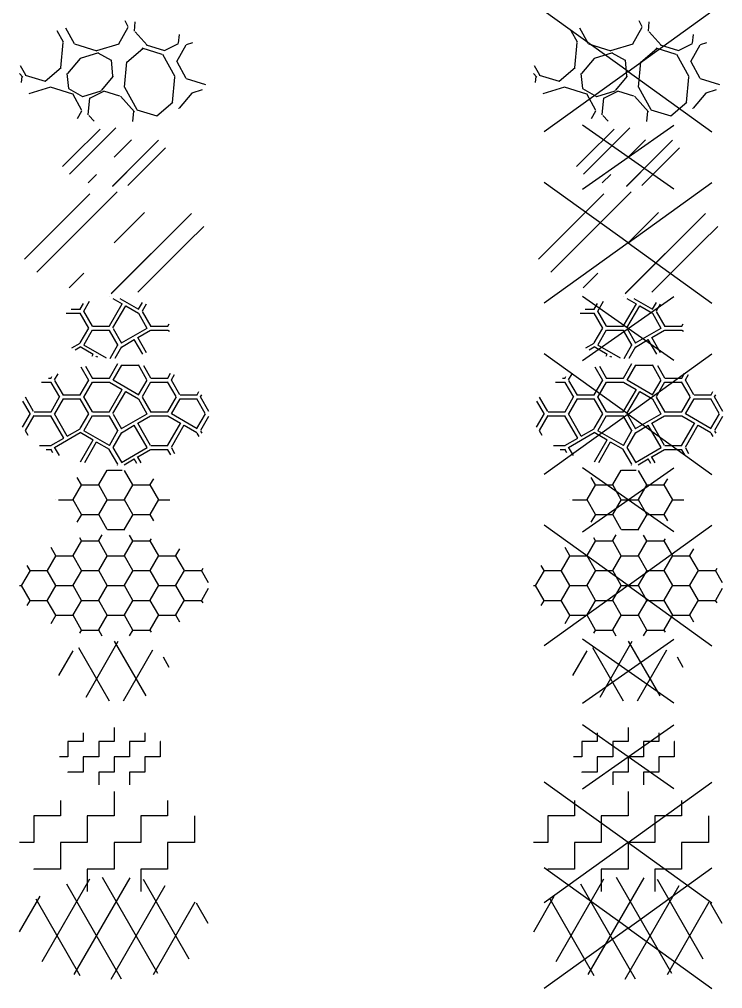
# Model space of a CAD drawing. Header units: metres. Extents: x 3187 to 3249, y 2220 to 2393.
# Drawn here: x 3187.5 to 3195.71, y 2219.55 to 2230.87 of the extents above; entities that cross this region are included whole.
import ezdxf
from ezdxf.enums import TextEntityAlignment as Align

# ---------------------------------------------------------------- set-up
doc = ezdxf.new("R2010")
doc.units = ezdxf.units.M
doc.layers.add('V-WE-VH-OPENVERHARDING_STRAATBAKSTEEN-S', color=90, linetype='Continuous', lineweight=25)
doc.styles.add('NLCS-ISO', font='NLCS-ISO.ttf')

# ---------------------------------------------------------------- blocks, each defined once
blk = doc.blocks.new('SVH-ASFALT-SO')
for p, q in [((-4.192, -1.938), (-1.413, 2.876)), ((-2.323, -2.699), (0.935, 2.944)), ((2.56, -2.636), (-0.667, 2.953)), ((4.39, -1.806), (1.711, 2.834)), ((0.441, -2.966), (-2.759, 2.577)), ((-0.172, -2.974), (2.989, 2.501)), ((-5.51, -0.22), (-4.307, 1.863)), ((-1.977, -2.778), (-4.554, 1.685)), ((2.292, -2.707), (4.738, 1.53)), ((5.496, 0.279), (4.814, 1.46))]:
    blk.add_line(p, q)
at = {"style": 'NLCS-ISO'}
blk.add_attdef('KLEUR', text='', height=1.8, dxfattribs=at).set_placement((7, 0), align=Align.MIDDLE_LEFT)
at = {"style": 'NLCS-ISO', "flags": 1}
blk.add_attdef('FUNCTIE', text='', height=1.8, dxfattribs=at).set_placement((0, -3.5), align=Align.TOP_CENTER)
blk = doc.blocks.new('SVH-ASFALT_FREESVAK-SO')
at = {"flags": 128}
for points in [[(0, 2.975), (0, 1.562), (-1.562, 1.562), (-1.562, 0), (-3.125, 0), (-3.125, -1.562), (-4.688, -1.562), (-4.688, -1.562), (-4.688, -1.575)], [(-3.125, 2.453), (-3.125, 1.562), (-4.688, 1.562), (-4.688, 0), (-5.525, 0)], [(3.125, 2.453), (3.125, 1.562), (1.562, 1.562), (1.562, 0), (0, 0), (0, -1.562), (-1.562, -1.562), (-1.562, -2.854)], [(4.702, 1.562), (4.688, 1.562), (4.688, 0), (3.125, 0), (3.125, -1.562), (1.562, -1.562), (1.562, -2.854)]]:
    blk.add_lwpolyline(points, dxfattribs=at)
at = {"style": 'NLCS-ISO'}
blk.add_attdef('KLEUR', text='', height=1.8, dxfattribs=at).set_placement((6.525, 0), align=Align.MIDDLE_LEFT)
blk = doc.blocks.new('SVH-ASFALT_FREESVAK_KL-SO')
at = {"flags": 128}
for points in [[(0, 1.711), (0, 0.898), (-0.898, 0.898), (-0.898, 0), (-1.797, 0), (-1.797, -0.898), (-2.695, -0.898), (-2.695, -0.898), (-2.695, -0.905)], [(-1.797, 1.411), (-1.797, 0.898), (-2.695, 0.898), (-2.695, 0), (-3.177, 0)], [(1.797, 1.411), (1.797, 0.898), (0.898, 0.898), (0.898, 0), (0, 0), (0, -0.898), (-0.898, -0.898), (-0.898, -1.641)], [(2.703, 0.898), (2.695, 0.898), (2.695, 0), (1.797, 0), (1.797, -0.898), (0.898, -0.898), (0.898, -1.641)]]:
    blk.add_lwpolyline(points, dxfattribs=at)
at = {"style": 'NLCS-ISO'}
blk.add_attdef('KLEUR', text='', height=1.8, dxfattribs=at).set_placement((4.25, 0), align=Align.MIDDLE_LEFT)
blk = doc.blocks.new('SVH-ASFALT_KL-SO')
for p, q in [((-1.637, -1.511), (0.243, 1.745)), ((1.865, -1.432), (0.028, 1.75)), ((-3.217, -0.248), (-2.389, 1.186)), ((-0.265, -1.744), (-2.054, 1.356)), ((0.55, -1.724), (2.268, 1.253)), ((3.225, 0.212), (2.879, 0.811))]:
    blk.add_line(p, q)
at = {"style": 'NLCS-ISO'}
blk.add_attdef('KLEUR', text='', height=1.8, dxfattribs=at).set_placement((4.25, 0), align=Align.MIDDLE_LEFT)
at = {"style": 'NLCS-ISO', "flags": 1}
blk.add_attdef('FUNCTIE', text='', height=1.8, dxfattribs=at).set_placement((0, -2.75), align=Align.TOP_CENTER)
blk = doc.blocks.new('SVH-BASALTONVERHARDING-SO')
for p, q in [((-0.886, 2.617), (-0.693, 2.952)), ((1.103, 2.598), (0.909, 2.934)), ((-2.386, 1.751), (-1.886, 2.617)), ((-1.897, 2.598), (-1.998, 2.774)), ((-1.875, 2.598), (-0.875, 2.598)), ((-0.397, 1.732), (-0.897, 2.598)), ((0.614, 1.751), (1.114, 2.617)), ((1.125, 2.598), (2.125, 2.598)), ((2.603, 1.732), (2.103, 2.598)), ((2.114, 2.617), (2.181, 2.733)), ((-3.886, 0.885), (-3.386, 1.751)), ((-3.397, 1.732), (-3.678, 2.22)), ((-3.375, 1.732), (-2.375, 1.732)), ((-1.897, 0.866), (-2.397, 1.732)), ((-0.886, 0.885), (-0.386, 1.751)), ((-0.375, 1.732), (0.625, 1.732)), ((1.103, 0.866), (0.603, 1.732)), ((2.114, 0.885), (2.614, 1.751)), ((2.625, 1.732), (3.625, 1.732)), ((4.103, 0.866), (3.603, 1.732)), ((3.614, 1.751), (3.839, 2.14)), ((-4.897, 0.866), (-5.075, 1.176)), ((-5.386, 0.019), (-4.886, 0.885)), ((-4.875, 0.866), (-3.875, 0.866)), ((-3.397, 0), (-3.897, 0.866)), ((-2.386, 0.019), (-1.886, 0.885)), ((-1.875, 0.866), (-0.875, 0.866)), ((-0.397, 0), (-0.897, 0.866)), ((0.614, 0.019), (1.114, 0.885)), ((1.125, 0.866), (2.125, 0.866)), ((2.603, 0), (2.103, 0.866)), ((3.614, 0.019), (4.114, 0.885)), ((4.125, 0.866), (5.125, 0.866)), ((5.518, 0.147), (5.103, 0.866)), ((5.114, 0.885), (5.191, 1.018)), ((-5.525, 0), (-5.375, 0)), ((-3.886, -0.847), (-3.386, 0.019)), ((-3.375, 0), (-2.375, 0)), ((-0.886, -0.847), (-0.386, 0.019)), ((-0.375, 0), (0.625, 0)), ((2.114, -0.847), (2.614, 0.019)), ((2.625, 0), (3.625, 0)), ((-4.897, -0.866), (-5.397, 0)), ((-1.897, -0.866), (-2.397, 0)), ((1.103, -0.866), (0.603, 0)), ((4.103, -0.866), (3.603, 0)), ((5.114, -0.847), (5.518, -0.147)), ((-5.075, -1.176), (-4.886, -0.847)), ((-4.875, -0.866), (-3.875, -0.866)), ((-3.397, -1.732), (-3.897, -0.866)), ((-2.386, -1.713), (-1.886, -0.847)), ((-1.875, -0.866), (-0.875, -0.866)), ((-0.397, -1.732), (-0.897, -0.866)), ((0.614, -1.713), (1.114, -0.847)), ((1.125, -0.866), (2.125, -0.866)), ((2.603, -1.732), (2.103, -0.866)), ((3.614, -1.713), (4.114, -0.847)), ((4.125, -0.866), (5.125, -0.866)), ((5.191, -1.018), (5.103, -0.866)), ((-3.678, -2.22), (-3.386, -1.713)), ((-3.375, -1.732), (-2.375, -1.732)), ((-1.897, -2.598), (-2.397, -1.732)), ((-0.886, -2.579), (-0.386, -1.713)), ((-0.375, -1.732), (0.625, -1.732)), ((1.103, -2.598), (0.603, -1.732)), ((2.114, -2.579), (2.614, -1.713)), ((2.625, -1.732), (3.625, -1.732)), ((3.839, -2.14), (3.603, -1.732)), ((-1.998, -2.774), (-1.886, -2.579)), ((-1.875, -2.598), (-0.875, -2.598)), ((-0.693, -2.952), (-0.897, -2.598)), ((0.909, -2.934), (1.114, -2.579)), ((1.125, -2.598), (2.125, -2.598)), ((2.181, -2.733), (2.103, -2.598))]:
    blk.add_line(p, q)
at = {"style": 'NLCS-ISO', "flags": 1}
blk.add_attdef('FUNCTIE', text='', height=1.8, dxfattribs=at).set_placement((0, -3.5), align=Align.TOP_CENTER)
blk = doc.blocks.new('SVH-BASALTONVERHARDING_KL-SO')
for p, q in [((-0.886, 0.885), (-0.394, 1.737)), ((-0.397, 1.732), (-0.399, 1.736)), ((-0.375, 1.732), (0.463, 1.732)), ((1.103, 0.866), (0.611, 1.719)), ((-1.897, 0.866), (-2.153, 1.31)), ((2.114, 0.885), (2.313, 1.229)), ((-2.386, 0.019), (-1.886, 0.885)), ((-1.875, 0.866), (-0.875, 0.866)), ((-0.397, 0), (-0.897, 0.866)), ((0.614, 0.019), (1.114, 0.885)), ((1.125, 0.866), (2.125, 0.866)), ((2.603, 0), (2.103, 0.866)), ((-3.25, 0), (-2.375, 0)), ((-0.886, -0.847), (-0.386, 0.019)), ((-0.375, 0), (0.625, 0)), ((2.114, -0.847), (2.614, 0.019)), ((2.625, 0), (3.25, 0)), ((-3.397, 0), (-3.397, 0)), ((-1.897, -0.866), (-2.397, 0)), ((1.103, -0.866), (0.603, 0)), ((-2.153, -1.31), (-1.886, -0.847)), ((-1.875, -0.866), (-0.875, -0.866)), ((-0.397, -1.732), (-0.897, -0.866)), ((0.614, -1.713), (1.114, -0.847)), ((1.125, -0.866), (2.125, -0.866)), ((2.313, -1.229), (2.103, -0.866)), ((-0.399, -1.736), (-0.386, -1.713)), ((-0.375, -1.732), (0.625, -1.732))]:
    blk.add_line(p, q)
at = {"style": 'NLCS-ISO'}
blk.add_attdef('FORMAAT', text='', height=1.8, dxfattribs=at).set_placement((-4.25, 0), align=Align.MIDDLE_RIGHT)
blk.add_attdef('KLEUR', text='', height=1.8, dxfattribs=at).set_placement((4.25, 0), align=Align.MIDDLE_LEFT)
at = {"style": 'NLCS-ISO', "flags": 1}
blk.add_attdef('FUNCTIE', text='', height=1.8, dxfattribs=at).set_placement((0, -2.75), align=Align.TOP_CENTER)
blk = doc.blocks.new('SVH-BASALTVERHARDING-SO')
for p, q in [((-0.274, 2.106), (0.215, 2.952)), ((0.43, 2.854), (-0.07, 1.988)), ((0.442, 2.852), (1.442, 2.852)), ((1.918, 2.004), (1.418, 2.871)), ((1.71, 2.835), (2.122, 2.122)), ((-3.47, 2.002), (-3.267, 2.354)), ((-1.468, 1.967), (-1.919, 2.749)), ((-1.675, 2.796), (-1.264, 2.085)), ((3.131, 2.101), (3.296, 2.388)), ((3.515, 2.295), (3.335, 1.984)), ((-4.231, 1.868), (-3.67, 1.868)), ((-3.82, 2.104), (-3.67, 2.104)), ((-3.673, 2.12), (-3.628, 2.198)), ((-3.172, 0.984), (-3.672, 1.85)), ((-3.468, 1.967), (-2.968, 1.101)), ((-1.98, 1.118), (-1.48, 1.984)), ((-1.276, 1.866), (-1.776, 1)), ((-1.262, 2.104), (-0.262, 2.104)), ((-1.262, 1.868), (-0.262, 1.868)), ((-0.274, 1.871), (0.476, 1.438)), ((1.44, 1.117), (-0.061, 1.983)), ((1.43, 1.122), (1.93, 1.988)), ((2.134, 1.871), (1.634, 1.005)), ((2.146, 2.104), (3.146, 2.104)), ((2.146, 1.868), (3.146, 1.868)), ((3.622, 1.021), (3.122, 1.887)), ((3.326, 2.005), (3.826, 1.138)), ((-0.268, 0.148), (0.482, 1.447)), ((-0.065, 0.03), (0.685, 1.329)), ((0.68, 1.32), (1.43, 0.887)), ((4.846, 1.137), (4.952, 1.32)), ((-4.897, 0.037), (-5.318, 0.766)), ((-4.693, 0.155), (-5.179, 0.996)), ((-3.681, 0.139), (-3.181, 1.005)), ((-2.978, 0.887), (-3.478, 0.021)), ((-2.966, 1.12), (-1.966, 1.12)), ((-2.966, 0.885), (-1.966, 0.885)), ((-1.482, 0.023), (-1.982, 0.889)), ((-1.778, 1.007), (-1.278, 0.141)), ((1.939, 0), (1.439, 0.866)), ((1.643, 0.984), (2.143, 0.118)), ((3.134, 0.139), (3.634, 1.005)), ((3.838, 0.887), (3.338, 0.021)), ((3.85, 1.12), (4.85, 1.12)), ((3.85, 0.885), (4.85, 0.885)), ((5.326, 0.037), (4.826, 0.903)), ((5.029, 1.021), (5.515, 0.18)), ((5.05, 1.019), (5.113, 1.128)), ((-5.339, -0.765), (-4.877, 0.035)), ((-4.67, 0.136), (-3.67, 0.136)), ((-2.732, -1.276), (-3.482, 0.023)), ((-1.978, -0.845), (-1.478, 0.021)), ((-1.262, 0.136), (-0.262, 0.136)), ((-0.061, 0), (0.439, -0.866)), ((0.434, -0.845), (1.934, 0.021)), ((2.146, 0.136), (3.146, 0.136)), ((4.847, -0.851), (3.347, 0.016)), ((4.838, -0.845), (5.338, 0.021)), ((-5.173, -0.949), (-4.673, -0.083)), ((-4.67, -0.099), (-3.67, -0.099)), ((-2.935, -1.394), (-3.685, -0.094)), ((-1.274, -0.097), (-1.774, -0.963)), ((-1.262, -0.099), (-0.262, -0.099)), ((0.236, -0.984), (-0.264, -0.118)), ((2.13, -1.827), (1.38, -0.528)), ((1.383, -0.532), (2.133, -0.099)), ((2.146, -0.099), (3.146, -0.099)), ((3.134, -0.097), (3.884, -0.53)), ((3.142, -1.815), (3.892, -0.516)), ((5.519, -0.135), (5.042, -0.963)), ((-5.193, -0.947), (-5.029, -1.231)), ((-3.474, -1.946), (-1.974, -1.08)), ((-2.729, -1.281), (-1.979, -0.848)), ((-1.228, -1.513), (-1.978, -1.08)), ((-0.269, -1.831), (-1.769, -0.965)), ((-0.274, -1.829), (0.226, -0.963)), ((0.43, -1.08), (-0.07, -1.946)), ((0.429, -1.083), (1.179, -0.65)), ((1.926, -1.944), (1.176, -0.645)), ((3.346, -1.932), (4.096, -0.633)), ((4.088, -0.647), (4.838, -1.08)), ((4.965, -1.305), (4.847, -1.101)), ((5.051, -0.984), (5.125, -1.112)), ((-3.683, -1.831), (-2.933, -1.398)), ((-1.96, -2.781), (-1.222, -1.504)), ((-1.716, -2.829), (-1.018, -1.622)), ((-0.274, -2.064), (-1.024, -1.631)), ((-4.349, -1.831), (-3.67, -1.831)), ((-3.966, -2.066), (-3.67, -2.066)), ((-3.567, -2.267), (-3.693, -2.048)), ((-3.49, -1.93), (-3.208, -2.417)), ((0.222, -2.928), (-0.278, -2.062)), ((-0.074, -1.944), (0.426, -2.81)), ((0.434, -2.812), (1.934, -1.946)), ((1.383, -2.5), (2.133, -2.067)), ((2.146, -1.831), (3.146, -1.831)), ((2.146, -2.066), (3.146, -2.066)), ((3.314, -2.38), (3.143, -2.085)), ((3.347, -1.967), (3.532, -2.288)), ((0.589, -2.958), (1.179, -2.617)), ((1.334, -2.887), (1.168, -2.599)), ((1.585, -2.85), (1.372, -2.481)), ((0.201, -2.973), (0.223, -2.935))]:
    blk.add_line(p, q)
at = {"style": 'NLCS-ISO', "flags": 1}
blk.add_attdef('FUNCTIE', text='', height=1.8, dxfattribs=at).set_placement((0, -3.5), align=Align.TOP_CENTER)
blk = doc.blocks.new('SVH-BASALTVERHARDING_KL-SO')
for p, q in [((-0.274, 1.871), (-0.269, 1.868)), ((-0.063, 1.749), (0.476, 1.438)), ((1.44, 1.117), (0.363, 1.739)), ((-1.98, 1.118), (-1.781, 1.464)), ((-1.45, 1.566), (-1.776, 1)), ((-0.268, 0.148), (0.482, 1.447)), ((-0.065, 0.03), (0.685, 1.329)), ((0.68, 1.32), (1.43, 0.887)), ((1.43, 1.122), (1.652, 1.507)), ((1.878, 1.428), (1.634, 1.005)), ((-2.803, 0.885), (-1.966, 0.885)), ((-2.497, 1.12), (-1.966, 1.12)), ((-1.482, 0.023), (-1.982, 0.889)), ((-1.778, 1.007), (-1.278, 0.141)), ((1.939, 0), (1.439, 0.866)), ((1.643, 0.984), (2.143, 0.118)), ((-1.978, -0.845), (-1.478, 0.021)), ((-1.262, 0.136), (-0.262, 0.136)), ((-0.061, 0), (0.439, -0.866)), ((0.434, -0.845), (1.934, 0.021)), ((2.146, 0.136), (3.146, 0.136)), ((3.134, 0.139), (3.21, 0.271)), ((-1.274, -0.097), (-1.774, -0.963)), ((-1.262, -0.099), (-0.262, -0.099)), ((0.236, -0.984), (-0.264, -0.118)), ((1.896, -1.421), (1.38, -0.528)), ((1.383, -0.532), (2.133, -0.099)), ((2.146, -0.099), (3.146, -0.099)), ((3.134, -0.097), (3.236, -0.156)), ((-2.474, -1.134), (-1.979, -0.848)), ((-2.271, -1.251), (-1.974, -1.08)), ((-1.228, -1.513), (-1.978, -1.08)), ((-0.439, -1.734), (-1.769, -0.965)), ((-0.226, -1.745), (0.226, -0.963)), ((0.43, -1.08), (0.044, -1.749)), ((0.429, -1.083), (1.179, -0.65)), ((1.67, -1.501), (1.176, -0.645)), ((-1.282, -1.608), (-1.222, -1.504)), ((-1.039, -1.658), (-1.018, -1.622)), ((-0.95, -1.673), (-1.024, -1.631))]:
    blk.add_line(p, q)
at = {"style": 'NLCS-ISO'}
blk.add_attdef('FORMAAT', text='', height=1.8, dxfattribs=at).set_placement((-4.25, 0), align=Align.MIDDLE_RIGHT)
blk.add_attdef('KLEUR', text='', height=1.8, dxfattribs=at).set_placement((4.25, 0), align=Align.MIDDLE_LEFT)
at = {"style": 'NLCS-ISO', "flags": 1}
blk.add_attdef('FUNCTIE', text='', height=1.8, dxfattribs=at).set_placement((0, -2.75), align=Align.TOP_CENTER)
blk = doc.blocks.new('SVH-BENTONIET-SO')
for p, q in [((-4.271, 0), (-1.421, 2.85)), ((0, 2.8), (0.174, 2.974)), ((-2.8, 0), (0, 2.8)), ((-0.148, -2.948), (4.515, 1.715)), ((0, 0), (1.768, 1.768)), ((2.8, 0), (4.515, 1.715)), ((4.271, 0), (5.23, 0.959)), ((-5.23, -0.959), (-4.271, 0)), ((-4.515, -1.715), (-2.8, 0)), ((-0.173, -2.974), (2.8, 0)), ((1.392, -2.879), (4.271, 0)), ((-2.619, -2.619), (-1.768, -1.768))]:
    blk.add_line(p, q)
at = {"style": 'NLCS-ISO'}
blk.add_attdef('KLEUR', text='', height=1.8, dxfattribs=at).set_placement((6.525, 0), align=Align.MIDDLE_LEFT)
blk = doc.blocks.new('SVH-BENTONIET_KL-SO')
for p, q in [((0, 1.61), (0.1, 1.71)), ((-2.456, 0), (-0.817, 1.639)), ((-1.61, 0), (0, 1.61)), ((-0.085, -1.695), (2.596, 0.986)), ((0, 0), (1.016, 1.016)), ((1.61, 0), (2.596, 0.986)), ((2.456, 0), (3.007, 0.551)), ((-3.007, -0.551), (-2.456, 0)), ((-2.596, -0.986), (-1.61, 0)), ((-0.1, -1.71), (1.61, 0)), ((0.801, -1.655), (2.456, 0)), ((-1.506, -1.506), (-1.016, -1.017))]:
    blk.add_line(p, q)
at = {"style": 'NLCS-ISO'}
blk.add_attdef('KLEUR', text='', height=1.8, dxfattribs=at).set_placement((4.25, 0), align=Align.MIDDLE_LEFT)
at = {"style": 'NLCS-ISO', "flags": 1}
blk.add_attdef('FUNCTIE', text='', height=1.8, dxfattribs=at).set_placement((0, -2.75), align=Align.TOP_CENTER)
blk = doc.blocks.new('SVH-BESTORTING_01-SO')
for p, q in [((0.823, 2.611), (0.638, 2.946)), ((1.184, 2.356), (1.235, 2.892)), ((-2.952, 1.71), (-3.32, 2.378)), ((-2.829, 2.555), (-2.32, 1.634)), ((0.278, 1.61), (0.818, 2.587)), ((1.925, 1.535), (1.226, 2.318)), ((3.765, 1.65), (3.813, 2.153)), ((-3.103, 0.212), (-2.963, 1.691)), ((-2.313, 1.611), (-1.01, 1.207)), ((-1.008, 1.217), (0.294, 1.622)), ((0.75, 0.549), (1.673, 1.347)), ((2.812, 0.99), (1.643, 1.353)), ((1.882, 1.546), (2.947, 1.215)), ((2.95, 1.219), (3.766, 1.629)), ((4.19, 1.54), (3.651, 0.563)), ((4.577, 1.666), (4.206, 1.55)), ((-2.704, -0.126), (-1.964, 0.763)), ((-0.916, 1.084), (-1.982, 0.753)), ((-0.151, 0.638), (-0.919, 1.065)), ((-0.068, -0.277), (-0.158, 0.671)), ((3.564, -0.314), (2.849, 0.981)), ((3.656, 0.587), (4.196, -0.39)), ((-5.486, 0.354), (-5.179, -0.201)), ((-4.022, -0.563), (-3.096, 0.237)), ((0.609, -0.913), (0.749, 0.562)), ((-5.322, -0.338), (-5.521, -0.116)), ((-5.395, -0.641), (-5.363, -0.301)), ((-5.183, -0.209), (-4.021, -0.57)), ((-2.649, -0.986), (-2.731, -0.123)), ((-0.736, -1.115), (-0.041, -0.281)), ((3.413, -1.813), (3.553, -0.334)), ((4.203, -0.413), (5.339, -0.766)), ((-3.707, -0.908), (-4.97, -1.3)), ((-2.407, -1.322), (-3.709, -0.918)), ((-1.826, -1.473), (-2.647, -1.017)), ((-1.819, -1.457), (-0.754, -1.126)), ((0.618, -0.923), (1.337, -2.225)), ((5.148, -1.081), (4.534, -1.271)), ((-1.876, -2.276), (-2.415, -1.3)), ((-1.515, -2.531), (-1.42, -1.531)), ((-1.419, -1.554), (-0.601, -1.143)), ((0.336, -1.439), (-0.604, -1.147)), ((1.194, -2.362), (0.379, -1.45)), ((3.812, -2.15), (4.552, -1.261)), ((1.333, -2.233), (2.495, -2.594)), ((2.494, -2.587), (3.42, -1.787)), ((3.787, -2.166), (3.785, -2.147)), ((-2.127, -2.746), (-1.881, -2.3)), ((-1.171, -2.907), (-1.473, -2.569)), ((1.097, -2.916), (1.153, -2.325))]:
    blk.add_line(p, q)
blk = doc.blocks.new('V-SVH-ASFALT-SO')
for p, q in [((0, 0), (-4.895, 3.524)), ((0, 0), (4.895, 3.524)), ((-4.192, -1.938), (-1.413, 2.876)), ((-2.323, -2.699), (0.935, 2.944)), ((2.56, -2.636), (-0.667, 2.953)), ((4.39, -1.806), (1.711, 2.834)), ((0.441, -2.966), (-2.759, 2.577)), ((-0.172, -2.974), (2.989, 2.501)), ((-5.51, -0.22), (-4.307, 1.863)), ((-1.977, -2.778), (-4.554, 1.685)), ((2.292, -2.707), (4.738, 1.53)), ((5.496, 0.279), (4.814, 1.46)), ((0, 0), (-4.895, -3.524)), ((0, 0), (4.895, -3.524))]:
    blk.add_line(p, q)
at = {"style": 'NLCS-ISO'}
blk.add_attdef('KLEUR', text='', height=1.8, dxfattribs=at).set_placement((6.525, 0), align=Align.MIDDLE_LEFT)
at = {"style": 'NLCS-ISO', "flags": 1}
blk.add_attdef('FUNCTIE', text='', height=1.8, dxfattribs=at).set_placement((0, -3.975), align=Align.TOP_CENTER)
blk = doc.blocks.new('V-SVH-ASFALT_FREESVAK-SO')
for q in [(-4.895, 3.524), (4.895, 3.524), (-4.895, -3.524), (4.895, -3.524)]:
    blk.add_line((0, 0), q)
at = {"flags": 128}
for points in [[(0, 2.975), (0, 1.562), (-1.562, 1.562), (-1.562, 0), (-3.125, 0), (-3.125, -1.562), (-4.688, -1.562), (-4.688, -1.562), (-4.688, -1.575)], [(-3.125, 2.453), (-3.125, 1.562), (-4.688, 1.562), (-4.688, 0), (-5.525, 0)], [(3.125, 2.453), (3.125, 1.562), (1.562, 1.562), (1.562, 0), (0, 0), (0, -1.562), (-1.562, -1.562), (-1.562, -2.854)], [(4.702, 1.562), (4.688, 1.562), (4.688, 0), (3.125, 0), (3.125, -1.562), (1.562, -1.562), (1.562, -2.854)]]:
    blk.add_lwpolyline(points, dxfattribs=at)
at = {"style": 'NLCS-ISO'}
blk.add_attdef('KLEUR', text='', height=1.8, dxfattribs=at).set_placement((6.525, 0), align=Align.MIDDLE_LEFT)
blk = doc.blocks.new('V-SVH-ASFALT_FREESVAK_KL-SO')
for p, q in [((-2.662, -1.864), (2.662, 1.864)), ((2.662, -1.864), (-2.662, 1.864))]:
    blk.add_line(p, q)
at = {"flags": 128}
for points in [[(0, 1.711), (0, 0.898), (-0.898, 0.898), (-0.898, 0), (-1.797, 0), (-1.797, -0.898), (-2.695, -0.898), (-2.695, -0.898), (-2.695, -0.905)], [(-1.797, 1.411), (-1.797, 0.898), (-2.695, 0.898), (-2.695, 0), (-3.177, 0)], [(1.797, 1.411), (1.797, 0.898), (0.898, 0.898), (0.898, 0), (0, 0), (0, -0.898), (-0.898, -0.898), (-0.898, -1.641)], [(2.703, 0.898), (2.695, 0.898), (2.695, 0), (1.797, 0), (1.797, -0.898), (0.898, -0.898), (0.898, -1.641)]]:
    blk.add_lwpolyline(points, dxfattribs=at)
at = {"style": 'NLCS-ISO'}
blk.add_attdef('KLEUR', text='', height=1.8, dxfattribs=at).set_placement((4.25, 0), align=Align.MIDDLE_LEFT)
blk = doc.blocks.new('V-SVH-ASFALT_KL-SO')
for p, q in [((-2.662, -1.864), (2.662, 1.864)), ((2.662, -1.864), (-2.662, 1.864)), ((-1.637, -1.511), (0.243, 1.745)), ((1.865, -1.432), (0.028, 1.75)), ((-3.217, -0.248), (-2.389, 1.186)), ((-0.265, -1.744), (-2.054, 1.356)), ((0.55, -1.724), (2.268, 1.253)), ((3.225, 0.212), (2.879, 0.811))]:
    blk.add_line(p, q)
at = {"style": 'NLCS-ISO'}
blk.add_attdef('KLEUR', text='', height=1.8, dxfattribs=at).set_placement((4.25, 0), align=Align.MIDDLE_LEFT)
at = {"style": 'NLCS-ISO', "flags": 1}
blk.add_attdef('FUNCTIE', text='', height=1.8, dxfattribs=at).set_placement((0, -2.75), align=Align.TOP_CENTER)
blk = doc.blocks.new('V-SVH-BASALTONVERHARDING-SO')
for p, q in [((0, 0), (-4.895, 3.524)), ((0, 0), (4.895, 3.524)), ((-0.886, 2.617), (-0.693, 2.952)), ((1.103, 2.598), (0.909, 2.934)), ((-2.386, 1.751), (-1.886, 2.617)), ((-1.897, 2.598), (-1.998, 2.774)), ((-1.875, 2.598), (-0.875, 2.598)), ((-0.397, 1.732), (-0.897, 2.598)), ((0.614, 1.751), (1.114, 2.617)), ((1.125, 2.598), (2.125, 2.598)), ((2.603, 1.732), (2.103, 2.598)), ((2.114, 2.617), (2.181, 2.733)), ((-3.886, 0.885), (-3.386, 1.751)), ((-3.397, 1.732), (-3.678, 2.22)), ((-3.375, 1.732), (-2.375, 1.732)), ((-1.897, 0.866), (-2.397, 1.732)), ((-0.886, 0.885), (-0.386, 1.751)), ((-0.375, 1.732), (0.625, 1.732)), ((1.103, 0.866), (0.603, 1.732)), ((2.114, 0.885), (2.614, 1.751)), ((2.625, 1.732), (3.625, 1.732)), ((4.103, 0.866), (3.603, 1.732)), ((3.614, 1.751), (3.839, 2.14)), ((-4.897, 0.866), (-5.075, 1.176)), ((-5.386, 0.019), (-4.886, 0.885)), ((-4.875, 0.866), (-3.875, 0.866)), ((-3.397, 0), (-3.897, 0.866)), ((-2.386, 0.019), (-1.886, 0.885)), ((-1.875, 0.866), (-0.875, 0.866)), ((-0.397, 0), (-0.897, 0.866)), ((0.614, 0.019), (1.114, 0.885)), ((1.125, 0.866), (2.125, 0.866)), ((2.603, 0), (2.103, 0.866)), ((3.614, 0.019), (4.114, 0.885)), ((4.125, 0.866), (5.125, 0.866)), ((5.518, 0.147), (5.103, 0.866)), ((5.114, 0.885), (5.191, 1.018)), ((-5.525, 0), (-5.375, 0)), ((-3.886, -0.847), (-3.386, 0.019)), ((-3.375, 0), (-2.375, 0)), ((-0.886, -0.847), (-0.386, 0.019)), ((-0.375, 0), (0.625, 0)), ((2.114, -0.847), (2.614, 0.019)), ((2.625, 0), (3.625, 0)), ((-4.897, -0.866), (-5.397, 0)), ((0, 0), (-4.895, -3.524)), ((-1.897, -0.866), (-2.397, 0)), ((0, 0), (4.895, -3.524)), ((1.103, -0.866), (0.603, 0)), ((4.103, -0.866), (3.603, 0)), ((5.114, -0.847), (5.518, -0.147)), ((-5.075, -1.176), (-4.886, -0.847)), ((-4.875, -0.866), (-3.875, -0.866)), ((-3.397, -1.732), (-3.897, -0.866)), ((-2.386, -1.713), (-1.886, -0.847)), ((-1.875, -0.866), (-0.875, -0.866)), ((-0.397, -1.732), (-0.897, -0.866)), ((0.614, -1.713), (1.114, -0.847)), ((1.125, -0.866), (2.125, -0.866)), ((2.603, -1.732), (2.103, -0.866)), ((3.614, -1.713), (4.114, -0.847)), ((4.125, -0.866), (5.125, -0.866)), ((5.191, -1.018), (5.103, -0.866)), ((-3.678, -2.22), (-3.386, -1.713)), ((-3.375, -1.732), (-2.375, -1.732)), ((-1.897, -2.598), (-2.397, -1.732)), ((-0.886, -2.579), (-0.386, -1.713)), ((-0.375, -1.732), (0.625, -1.732)), ((1.103, -2.598), (0.603, -1.732)), ((2.114, -2.579), (2.614, -1.713)), ((2.625, -1.732), (3.625, -1.732)), ((3.839, -2.14), (3.603, -1.732)), ((-1.998, -2.774), (-1.886, -2.579)), ((-1.875, -2.598), (-0.875, -2.598)), ((-0.693, -2.952), (-0.897, -2.598)), ((0.909, -2.934), (1.114, -2.579)), ((1.125, -2.598), (2.125, -2.598)), ((2.181, -2.733), (2.103, -2.598))]:
    blk.add_line(p, q)
at = {"style": 'NLCS-ISO', "flags": 1}
blk.add_attdef('FUNCTIE', text='', height=1.8, dxfattribs=at).set_placement((0, -3.975), align=Align.TOP_CENTER)
blk = doc.blocks.new('V-SVH-BASALTONVERHARDING_KL-SO')
for p, q in [((-2.662, -1.864), (2.662, 1.864)), ((2.662, -1.864), (-2.662, 1.864)), ((-0.886, 0.885), (-0.394, 1.737)), ((-0.397, 1.732), (-0.399, 1.736)), ((-0.375, 1.732), (0.463, 1.732)), ((1.103, 0.866), (0.611, 1.719)), ((-1.897, 0.866), (-2.153, 1.31)), ((2.114, 0.885), (2.313, 1.229)), ((-2.386, 0.019), (-1.886, 0.885)), ((-1.875, 0.866), (-0.875, 0.866)), ((-0.397, 0), (-0.897, 0.866)), ((0.614, 0.019), (1.114, 0.885)), ((1.125, 0.866), (2.125, 0.866)), ((2.603, 0), (2.103, 0.866)), ((-3.25, 0), (-2.375, 0)), ((-0.886, -0.847), (-0.386, 0.019)), ((-0.375, 0), (0.625, 0)), ((2.114, -0.847), (2.614, 0.019)), ((2.625, 0), (3.25, 0)), ((-3.397, 0), (-3.397, 0)), ((-1.897, -0.866), (-2.397, 0)), ((1.103, -0.866), (0.603, 0)), ((-2.153, -1.31), (-1.886, -0.847)), ((-1.875, -0.866), (-0.875, -0.866)), ((-0.397, -1.732), (-0.897, -0.866)), ((0.614, -1.713), (1.114, -0.847)), ((1.125, -0.866), (2.125, -0.866)), ((2.313, -1.229), (2.103, -0.866)), ((-0.399, -1.736), (-0.386, -1.713)), ((-0.375, -1.732), (0.625, -1.732))]:
    blk.add_line(p, q)
at = {"style": 'NLCS-ISO'}
blk.add_attdef('FORMAAT', text='', height=1.8, dxfattribs=at).set_placement((-4.25, 0), align=Align.MIDDLE_RIGHT)
blk.add_attdef('KLEUR', text='', height=1.8, dxfattribs=at).set_placement((4.25, 0), align=Align.MIDDLE_LEFT)
at = {"style": 'NLCS-ISO', "flags": 1}
blk.add_attdef('FUNCTIE', text='', height=1.8, dxfattribs=at).set_placement((0, -2.75), align=Align.TOP_CENTER)
blk = doc.blocks.new('V-SVH-BASALTVERHARDING-SO')
for p, q in [((0, 0), (-4.895, 3.524)), ((0, 0), (4.895, 3.524)), ((-0.274, 2.106), (0.215, 2.952)), ((0.43, 2.854), (-0.07, 1.988)), ((0.442, 2.852), (1.442, 2.852)), ((1.918, 2.004), (1.418, 2.871)), ((1.71, 2.835), (2.122, 2.122)), ((-3.47, 2.002), (-3.267, 2.354)), ((-1.468, 1.967), (-1.919, 2.749)), ((-1.675, 2.796), (-1.264, 2.085)), ((3.131, 2.101), (3.296, 2.388)), ((3.515, 2.295), (3.335, 1.984)), ((-4.231, 1.868), (-3.67, 1.868)), ((-3.82, 2.104), (-3.67, 2.104)), ((-3.673, 2.12), (-3.628, 2.198)), ((-3.172, 0.984), (-3.672, 1.85)), ((-3.468, 1.967), (-2.968, 1.101)), ((-1.98, 1.118), (-1.48, 1.984)), ((-1.276, 1.866), (-1.776, 1)), ((-1.262, 2.104), (-0.262, 2.104)), ((-1.262, 1.868), (-0.262, 1.868)), ((-0.274, 1.871), (0.476, 1.438)), ((1.44, 1.117), (-0.061, 1.983)), ((1.43, 1.122), (1.93, 1.988)), ((2.134, 1.871), (1.634, 1.005)), ((2.146, 2.104), (3.146, 2.104)), ((2.146, 1.868), (3.146, 1.868)), ((3.622, 1.021), (3.122, 1.887)), ((3.326, 2.005), (3.826, 1.138)), ((-0.268, 0.148), (0.482, 1.447)), ((-0.065, 0.03), (0.685, 1.329)), ((0.68, 1.32), (1.43, 0.887)), ((4.846, 1.137), (4.952, 1.32)), ((-4.897, 0.037), (-5.318, 0.766)), ((-4.693, 0.155), (-5.179, 0.996)), ((-3.681, 0.139), (-3.181, 1.005)), ((-2.978, 0.887), (-3.478, 0.021)), ((-2.966, 1.12), (-1.966, 1.12)), ((-2.966, 0.885), (-1.966, 0.885)), ((-1.482, 0.023), (-1.982, 0.889)), ((-1.778, 1.007), (-1.278, 0.141)), ((1.939, 0), (1.439, 0.866)), ((1.643, 0.984), (2.143, 0.118)), ((3.134, 0.139), (3.634, 1.005)), ((3.838, 0.887), (3.338, 0.021)), ((3.85, 1.12), (4.85, 1.12)), ((3.85, 0.885), (4.85, 0.885)), ((5.326, 0.037), (4.826, 0.903)), ((5.029, 1.021), (5.515, 0.18)), ((5.05, 1.019), (5.113, 1.128)), ((-5.339, -0.765), (-4.877, 0.035)), ((-4.67, 0.136), (-3.67, 0.136)), ((-2.732, -1.276), (-3.482, 0.023)), ((-1.978, -0.845), (-1.478, 0.021)), ((-1.262, 0.136), (-0.262, 0.136)), ((-0.061, 0), (0.439, -0.866)), ((0.434, -0.845), (1.934, 0.021)), ((2.146, 0.136), (3.146, 0.136)), ((4.847, -0.851), (3.347, 0.016)), ((4.838, -0.845), (5.338, 0.021)), ((-5.173, -0.949), (-4.673, -0.083)), ((0, 0), (-4.895, -3.524)), ((-4.67, -0.099), (-3.67, -0.099)), ((-2.935, -1.394), (-3.685, -0.094)), ((-1.274, -0.097), (-1.774, -0.963)), ((-1.262, -0.099), (-0.262, -0.099)), ((0.236, -0.984), (-0.264, -0.118)), ((0, 0), (4.895, -3.524)), ((2.13, -1.827), (1.38, -0.528)), ((1.383, -0.532), (2.133, -0.099)), ((2.146, -0.099), (3.146, -0.099)), ((3.134, -0.097), (3.884, -0.53)), ((3.142, -1.815), (3.892, -0.516)), ((5.519, -0.135), (5.042, -0.963)), ((-5.193, -0.947), (-5.029, -1.231)), ((-3.474, -1.946), (-1.974, -1.08)), ((-2.729, -1.281), (-1.979, -0.848)), ((-1.228, -1.513), (-1.978, -1.08)), ((-0.269, -1.831), (-1.769, -0.965)), ((-0.274, -1.829), (0.226, -0.963)), ((0.43, -1.08), (-0.07, -1.946)), ((0.429, -1.083), (1.179, -0.65)), ((1.926, -1.944), (1.176, -0.645)), ((3.346, -1.932), (4.096, -0.633)), ((4.088, -0.647), (4.838, -1.08)), ((4.965, -1.305), (4.847, -1.101)), ((5.051, -0.984), (5.125, -1.112)), ((-3.683, -1.831), (-2.933, -1.398)), ((-1.96, -2.781), (-1.222, -1.504)), ((-1.716, -2.829), (-1.018, -1.622)), ((-0.274, -2.064), (-1.024, -1.631)), ((-4.349, -1.831), (-3.67, -1.831)), ((-3.966, -2.066), (-3.67, -2.066)), ((-3.567, -2.267), (-3.693, -2.048)), ((-3.49, -1.93), (-3.208, -2.417)), ((0.222, -2.928), (-0.278, -2.062)), ((-0.074, -1.944), (0.426, -2.81)), ((0.434, -2.812), (1.934, -1.946)), ((1.383, -2.5), (2.133, -2.067)), ((2.146, -1.831), (3.146, -1.831)), ((2.146, -2.066), (3.146, -2.066)), ((3.314, -2.38), (3.143, -2.085)), ((3.347, -1.967), (3.532, -2.288)), ((0.589, -2.958), (1.179, -2.617)), ((1.334, -2.887), (1.168, -2.599)), ((1.585, -2.85), (1.372, -2.481)), ((0.201, -2.973), (0.223, -2.935))]:
    blk.add_line(p, q)
at = {"style": 'NLCS-ISO', "flags": 1}
blk.add_attdef('FUNCTIE', text='', height=1.8, dxfattribs=at).set_placement((0, -3.975), align=Align.TOP_CENTER)
blk = doc.blocks.new('V-SVH-BASALTVERHARDING_KL-SO')
for p, q in [((-2.662, -1.864), (2.662, 1.864)), ((2.662, -1.864), (-2.662, 1.864)), ((-0.274, 1.871), (-0.269, 1.868)), ((-0.063, 1.749), (0.476, 1.438)), ((1.44, 1.117), (0.363, 1.739)), ((-1.98, 1.118), (-1.781, 1.464)), ((-1.45, 1.566), (-1.776, 1)), ((-0.268, 0.148), (0.482, 1.447)), ((-0.065, 0.03), (0.685, 1.329)), ((0.68, 1.32), (1.43, 0.887)), ((1.43, 1.122), (1.652, 1.507)), ((1.878, 1.428), (1.634, 1.005)), ((-2.803, 0.885), (-1.966, 0.885)), ((-2.497, 1.12), (-1.966, 1.12)), ((-1.482, 0.023), (-1.982, 0.889)), ((-1.778, 1.007), (-1.278, 0.141)), ((1.939, 0), (1.439, 0.866)), ((1.643, 0.984), (2.143, 0.118)), ((-1.978, -0.845), (-1.478, 0.021)), ((-1.262, 0.136), (-0.262, 0.136)), ((-0.061, 0), (0.439, -0.866)), ((0.434, -0.845), (1.934, 0.021)), ((2.146, 0.136), (3.146, 0.136)), ((3.134, 0.139), (3.21, 0.271)), ((-1.274, -0.097), (-1.774, -0.963)), ((-1.262, -0.099), (-0.262, -0.099)), ((0.236, -0.984), (-0.264, -0.118)), ((1.896, -1.421), (1.38, -0.528)), ((1.383, -0.532), (2.133, -0.099)), ((2.146, -0.099), (3.146, -0.099)), ((3.134, -0.097), (3.236, -0.156)), ((-2.474, -1.134), (-1.979, -0.848)), ((-2.271, -1.251), (-1.974, -1.08)), ((-1.228, -1.513), (-1.978, -1.08)), ((-0.439, -1.734), (-1.769, -0.965)), ((-0.226, -1.745), (0.226, -0.963)), ((0.43, -1.08), (0.044, -1.749)), ((0.429, -1.083), (1.179, -0.65)), ((1.67, -1.501), (1.176, -0.645)), ((-1.282, -1.608), (-1.222, -1.504)), ((-1.039, -1.658), (-1.018, -1.622)), ((-0.95, -1.673), (-1.024, -1.631))]:
    blk.add_line(p, q)
at = {"style": 'NLCS-ISO'}
blk.add_attdef('FORMAAT', text='', height=1.8, dxfattribs=at).set_placement((-4.25, 0), align=Align.MIDDLE_RIGHT)
blk.add_attdef('KLEUR', text='', height=1.8, dxfattribs=at).set_placement((4.25, 0), align=Align.MIDDLE_LEFT)
at = {"style": 'NLCS-ISO', "flags": 1}
blk.add_attdef('FUNCTIE', text='', height=1.8, dxfattribs=at).set_placement((0, -2.75), align=Align.TOP_CENTER)
blk = doc.blocks.new('V-SVH-BENTONIET-SO')
for p, q in [((0, 0), (-4.895, 3.524)), ((0, 0), (4.895, 3.524)), ((-4.271, 0), (-1.421, 2.85)), ((0, 2.8), (0.174, 2.974)), ((-2.8, 0), (0, 2.8)), ((-0.148, -2.948), (4.515, 1.715)), ((0, 0), (1.768, 1.768)), ((2.8, 0), (4.515, 1.715)), ((4.271, 0), (5.23, 0.959)), ((-5.23, -0.959), (-4.271, 0)), ((0, 0), (-4.895, -3.524)), ((-4.515, -1.715), (-2.8, 0)), ((-0.173, -2.974), (2.8, 0)), ((0, 0), (4.895, -3.524)), ((1.392, -2.879), (4.271, 0)), ((-2.619, -2.619), (-1.768, -1.768))]:
    blk.add_line(p, q)
at = {"style": 'NLCS-ISO'}
blk.add_attdef('KLEUR', text='', height=1.8, dxfattribs=at).set_placement((6.525, 0), align=Align.MIDDLE_LEFT)
blk = doc.blocks.new('V-SVH-BENTONIET_KL-SO')
for p, q in [((-2.662, -1.864), (2.662, 1.864)), ((2.662, -1.864), (-2.662, 1.864)), ((0, 1.61), (0.1, 1.71)), ((-2.456, 0), (-0.817, 1.639)), ((-1.61, 0), (0, 1.61)), ((-0.085, -1.695), (2.596, 0.986)), ((0, 0), (1.016, 1.016)), ((1.61, 0), (2.596, 0.986)), ((2.456, 0), (3.007, 0.551)), ((-3.007, -0.551), (-2.456, 0)), ((-2.596, -0.986), (-1.61, 0)), ((-0.1, -1.71), (1.61, 0)), ((0.801, -1.655), (2.456, 0)), ((-1.506, -1.506), (-1.016, -1.017))]:
    blk.add_line(p, q)
at = {"style": 'NLCS-ISO'}
blk.add_attdef('KLEUR', text='', height=1.8, dxfattribs=at).set_placement((4.25, 0), align=Align.MIDDLE_LEFT)
at = {"style": 'NLCS-ISO', "flags": 1}
blk.add_attdef('FUNCTIE', text='', height=1.8, dxfattribs=at).set_placement((0, -2.75), align=Align.TOP_CENTER)
blk = doc.blocks.new('V-SVH-BESTORTING_01-SO')
for p, q in [((0, 0), (-4.895, 3.524)), ((0, 0), (4.895, 3.524)), ((0.823, 2.611), (0.638, 2.946)), ((1.184, 2.356), (1.235, 2.892)), ((-2.952, 1.71), (-3.32, 2.378)), ((-2.829, 2.555), (-2.32, 1.634)), ((0.278, 1.61), (0.818, 2.587)), ((1.925, 1.535), (1.226, 2.318)), ((3.765, 1.65), (3.813, 2.153)), ((-3.103, 0.212), (-2.963, 1.691)), ((-2.313, 1.611), (-1.01, 1.207)), ((-1.008, 1.217), (0.294, 1.622)), ((0.75, 0.549), (1.673, 1.347)), ((2.812, 0.99), (1.643, 1.353)), ((1.882, 1.546), (2.947, 1.215)), ((2.95, 1.219), (3.766, 1.629)), ((4.19, 1.54), (3.651, 0.563)), ((4.577, 1.666), (4.206, 1.55)), ((-2.704, -0.126), (-1.964, 0.763)), ((-0.916, 1.084), (-1.982, 0.753)), ((-0.151, 0.638), (-0.919, 1.065)), ((-0.068, -0.277), (-0.158, 0.671)), ((3.564, -0.314), (2.849, 0.981)), ((3.656, 0.587), (4.196, -0.39)), ((-5.486, 0.354), (-5.179, -0.201)), ((-4.022, -0.563), (-3.096, 0.237)), ((0.609, -0.913), (0.749, 0.562)), ((-5.322, -0.338), (-5.521, -0.116)), ((-5.395, -0.641), (-5.363, -0.301)), ((-5.183, -0.209), (-4.021, -0.57)), ((0, 0), (-4.895, -3.524)), ((-2.649, -0.986), (-2.731, -0.123)), ((-0.736, -1.115), (-0.041, -0.281)), ((0, 0), (4.895, -3.524)), ((3.413, -1.813), (3.553, -0.334)), ((4.203, -0.413), (5.339, -0.766)), ((-3.707, -0.908), (-4.97, -1.3)), ((-2.407, -1.322), (-3.709, -0.918)), ((-1.826, -1.473), (-2.647, -1.017)), ((-1.819, -1.457), (-0.754, -1.126)), ((0.618, -0.923), (1.337, -2.225)), ((5.148, -1.081), (4.534, -1.271)), ((-1.876, -2.276), (-2.415, -1.3)), ((-1.515, -2.531), (-1.42, -1.531)), ((-1.419, -1.554), (-0.601, -1.143)), ((0.336, -1.439), (-0.604, -1.147)), ((1.194, -2.362), (0.379, -1.45)), ((3.812, -2.15), (4.552, -1.261)), ((1.333, -2.233), (2.495, -2.594)), ((2.494, -2.587), (3.42, -1.787)), ((3.787, -2.166), (3.785, -2.147)), ((-2.127, -2.746), (-1.881, -2.3)), ((-1.171, -2.907), (-1.473, -2.569)), ((1.097, -2.916), (1.153, -2.325))]:
    blk.add_line(p, q)
at = {"style": 'NLCS-ISO', "flags": 1}
blk.add_attdef('FUNCTIE', text='', height=1.8, dxfattribs=at).set_placement((0, -3.975), align=Align.TOP_CENTER)

msp = doc.modelspace()

# ---------------------------------------------------------------- block references
at = {"layer": 'V-WE-VH-OPENVERHARDING_STRAATBAKSTEEN-S', "xscale": 0.2, "yscale": 0.2, "zscale": 0.2}
for name, p in [('V-SVH-BESTORTING_01-SO', (3194.608, 2230.26)), ('SVH-BESTORTING_01-SO', (3188.608, 2230.26)), ('SVH-BENTONIET_KL-SO', (3188.608, 2229.26)), ('V-SVH-BENTONIET_KL-SO', (3194.608, 2229.26)), ('V-SVH-BENTONIET-SO', (3194.608, 2228.26)), ('SVH-BENTONIET-SO', (3188.608, 2228.26)), ('SVH-BASALTVERHARDING_KL-SO', (3188.608, 2227.26)), ('V-SVH-BASALTVERHARDING_KL-SO', (3194.608, 2227.26)), ('V-SVH-BASALTVERHARDING-SO', (3194.608, 2226.26)), ('SVH-BASALTVERHARDING-SO', (3188.608, 2226.26)), ('V-SVH-BASALTONVERHARDING_KL-SO', (3194.608, 2225.26)), ('SVH-BASALTONVERHARDING_KL-SO', (3188.608, 2225.26)), ('V-SVH-BASALTONVERHARDING-SO', (3194.608, 2224.26)), ('SVH-BASALTONVERHARDING-SO', (3188.608, 2224.26)), ('SVH-ASFALT_KL-SO', (3188.608, 2223.26)), ('V-SVH-ASFALT_KL-SO', (3194.608, 2223.26)), ('SVH-ASFALT_FREESVAK_KL-SO', (3188.608, 2222.26)), ('V-SVH-ASFALT_FREESVAK_KL-SO', (3194.608, 2222.26)), ('V-SVH-ASFALT_FREESVAK-SO', (3194.608, 2221.26)), ('SVH-ASFALT_FREESVAK-SO', (3188.608, 2221.26)), ('V-SVH-ASFALT-SO', (3194.608, 2220.26)), ('SVH-ASFALT-SO', (3188.608, 2220.26))]:
    msp.add_blockref(name, p, dxfattribs=at)

doc.saveas('drawing.dxf')
